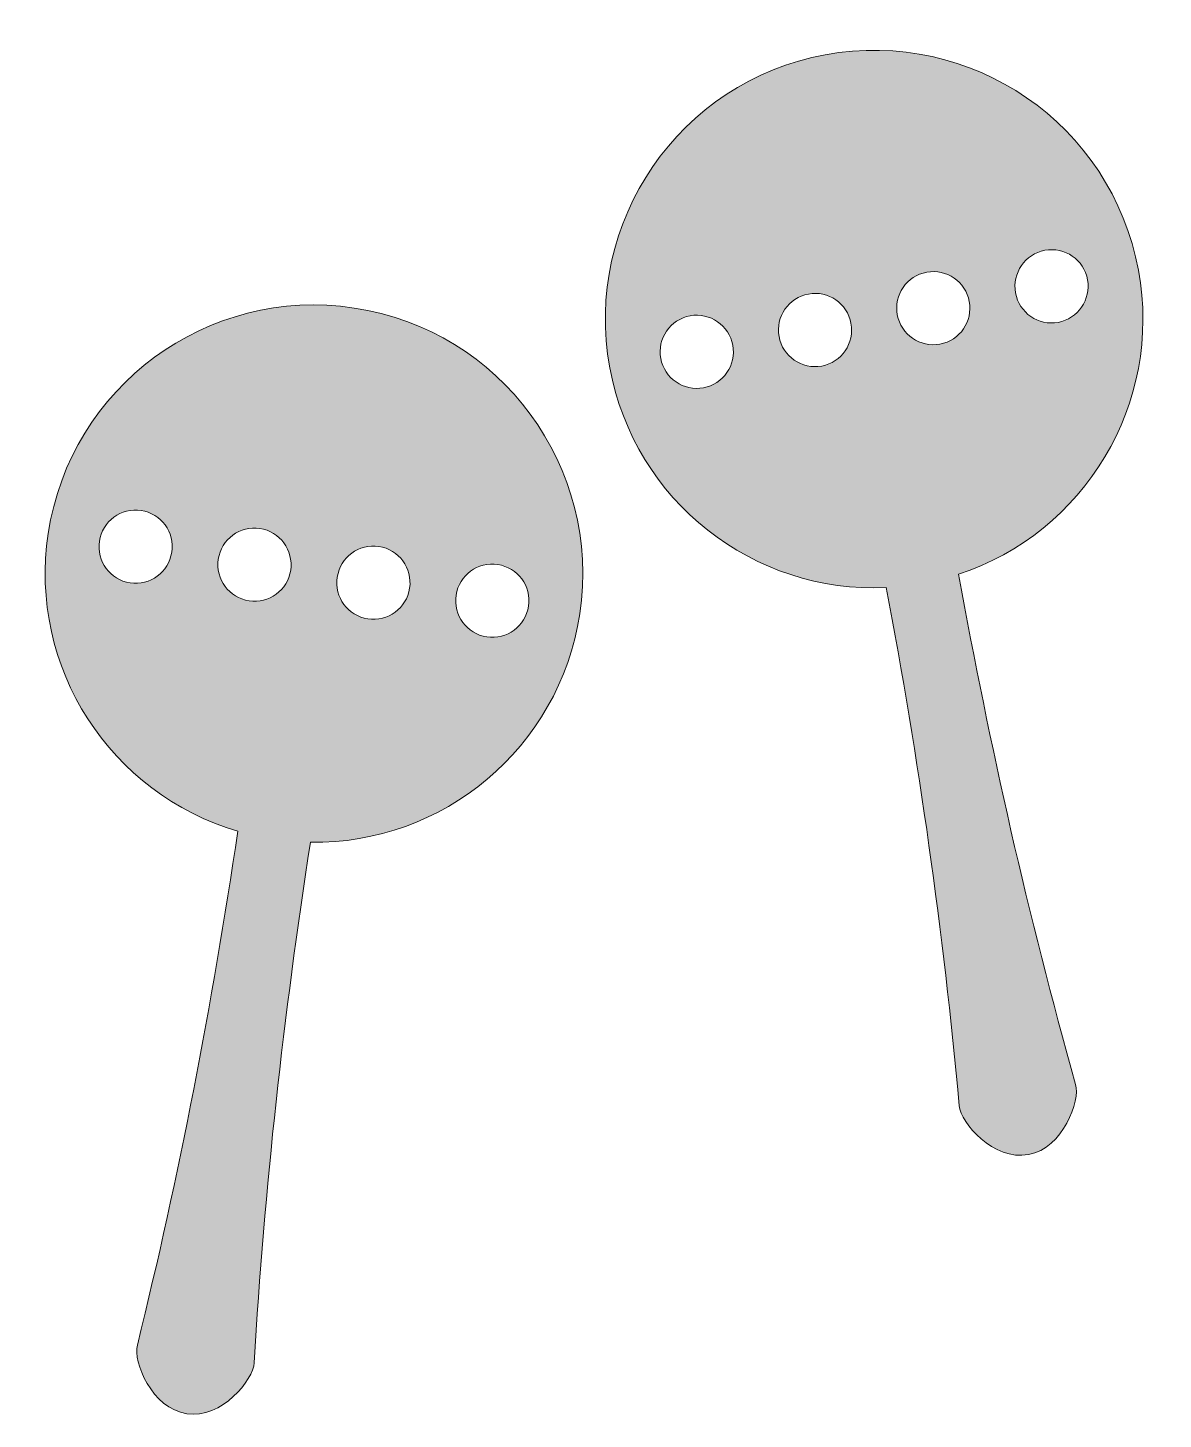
# Model space of a CAD drawing. Header units: inches. Extents: x -1 to 83, y 0 to 103.
import ezdxf

# ---------------------------------------------------------------- set-up
doc = ezdxf.new("R2010")
doc.units = ezdxf.units.IN
doc.header["$MEASUREMENT"] = 0
doc.layers.add('Layer 1', color=7, linetype='Continuous')

msp = doc.modelspace()

# ---------------------------------------------------------------- hatches: boundary and pattern name
at = {"layer": 'Layer 1', "true_color": 0xffffff}
h = msp.add_hatch(color=7, dxfattribs=at)
h.dxf.hatch_style = 2
edge = h.paths.add_edge_path()
edge.add_spline(control_points=[(68.04, 62.57), (77.4, 65.66), (83.27, 75.25), (81.43, 85.21), (79.43, 96.08), (68.99, 103.27), (58.11, 101.26), (47.24, 99.26), (40.05, 88.82), (42.06, 77.94), (43.9, 67.98), (52.81, 61.12), (62.65, 61.58), (65.06, 48.82), (66.91, 35.95), (68.09, 22.97), (68.18, 21.72), (70.65, 18.85), (73.24, 19.34), (75.83, 19.81), (77.11, 23.37), (76.75, 24.57), (73.22, 37.11), (70.35, 49.79), (68.04, 62.57)], knot_values=[0, 0, 0, 0, 1, 1, 1, 2, 2, 2, 3, 3, 3, 4, 4, 4, 5, 5, 5, 6, 6, 6, 7, 7, 7, 8, 8, 8, 8], degree=3, periodic=1)
edge = h.paths.add_edge_path()
edge.add_spline(control_points=[(49.03, 76.46), (47.55, 76.18), (46.13, 77.16), (45.85, 78.64), (45.58, 80.12), (46.56, 81.55), (48.04, 81.82), (49.52, 82.09), (50.94, 81.11), (51.22, 79.63), (51.49, 78.15), (50.51, 76.73), (49.03, 76.46)], knot_values=[0, 0, 0, 0, 1, 1, 1, 2, 2, 2, 3, 3, 3, 4, 4, 4, 4], degree=3, periodic=1)
edge = h.paths.add_edge_path()
edge.add_spline(control_points=[(57.84, 78.08), (56.36, 77.81), (54.94, 78.79), (54.66, 80.27), (54.39, 81.75), (55.37, 83.17), (56.85, 83.44), (58.33, 83.72), (59.75, 82.74), (60.02, 81.26), (60.3, 79.78), (59.32, 78.36), (57.84, 78.08)], knot_values=[0, 0, 0, 0, 1, 1, 1, 2, 2, 2, 3, 3, 3, 4, 4, 4, 4], degree=3, periodic=1)
edge = h.paths.add_edge_path()
edge.add_spline(control_points=[(74.46, 86.7), (75.95, 86.97), (77.37, 85.99), (77.64, 84.51), (77.91, 83.03), (76.93, 81.61), (75.45, 81.33), (73.97, 81.06), (72.55, 82.04), (72.28, 83.52), (72.01, 85), (72.98, 86.42), (74.46, 86.7)], knot_values=[0, 0, 0, 0, 1, 1, 1, 2, 2, 2, 3, 3, 3, 4, 4, 4, 4], degree=3, periodic=1)
edge = h.paths.add_edge_path()
edge.add_spline(control_points=[(63.47, 81.89), (63.2, 83.38), (64.18, 84.8), (65.66, 85.07), (67.14, 85.34), (68.56, 84.37), (68.83, 82.88), (69.11, 81.4), (68.13, 79.98), (66.65, 79.71), (65.17, 79.44), (63.74, 80.41), (63.47, 81.89)], knot_values=[0, 0, 0, 0, 1, 1, 1, 2, 2, 2, 3, 3, 3, 4, 4, 4, 4], degree=3, periodic=1)
h = msp.add_hatch(color=7, dxfattribs=at)
h.dxf.hatch_style = 2
edge = h.paths.add_edge_path()
edge.add_spline(control_points=[(23.02, 82.4), (12.09, 84.06), (1.88, 76.54), (0.23, 65.61), (-1.29, 55.6), (4.9, 46.2), (14.35, 43.42), (12.45, 30.57), (9.99, 17.8), (6.87, 5.15), (6.54, 3.94), (7.94, 0.42), (10.55, 0.04), (13.15, -0.37), (15.52, 2.58), (15.57, 3.83), (16.33, 16.84), (17.77, 29.76), (19.76, 42.6), (29.61, 42.45), (38.3, 49.6), (39.82, 59.61), (41.47, 70.54), (33.95, 80.75), (23.02, 82.4)], knot_values=[0, 0, 0, 0, 1, 1, 1, 2, 2, 2, 3, 3, 3, 4, 4, 4, 5, 5, 5, 6, 6, 6, 7, 7, 7, 8, 8, 8, 8], degree=3, periodic=1)
edge = h.paths.add_edge_path()
edge.add_spline(control_points=[(9.43, 64.21), (9.21, 62.73), (7.82, 61.7), (6.33, 61.93), (4.84, 62.15), (3.82, 63.54), (4.04, 65.03), (4.27, 66.52), (5.66, 67.54), (7.15, 67.32), (8.64, 67.09), (9.66, 65.7), (9.43, 64.21)], knot_values=[0, 0, 0, 0, 1, 1, 1, 2, 2, 2, 3, 3, 3, 4, 4, 4, 4], degree=3, periodic=1)
edge = h.paths.add_edge_path()
edge.add_spline(control_points=[(18.29, 62.87), (18.06, 61.38), (16.67, 60.36), (15.19, 60.59), (13.7, 60.81), (12.67, 62.2), (12.9, 63.69), (13.12, 65.18), (14.51, 66.2), (16, 65.98), (17.49, 65.75), (18.51, 64.36), (18.29, 62.87)], knot_values=[0, 0, 0, 0, 1, 1, 1, 2, 2, 2, 3, 3, 3, 4, 4, 4, 4], degree=3, periodic=1)
edge = h.paths.add_edge_path()
edge.add_spline(control_points=[(27.15, 61.53), (26.92, 60.04), (25.53, 59.02), (24.04, 59.24), (22.55, 59.47), (21.53, 60.86), (21.76, 62.35), (21.98, 63.84), (23.37, 64.86), (24.86, 64.64), (26.35, 64.41), (27.37, 63.02), (27.15, 61.53)], knot_values=[0, 0, 0, 0, 1, 1, 1, 2, 2, 2, 3, 3, 3, 4, 4, 4, 4], degree=3, periodic=1)
edge = h.paths.add_edge_path()
edge.add_spline(control_points=[(36, 60.19), (35.78, 58.7), (34.39, 57.68), (32.9, 57.9), (31.41, 58.13), (30.39, 59.52), (30.61, 61.01), (30.84, 62.5), (32.23, 63.52), (33.71, 63.29), (35.2, 63.07), (36.23, 61.68), (36, 60.19)], knot_values=[0, 0, 0, 0, 1, 1, 1, 2, 2, 2, 3, 3, 3, 4, 4, 4, 4], degree=3, periodic=1)

# ---------------------------------------------------------------- linework, layer by layer
at = {"layer": 'Layer 1', "lineweight": 0}
for points, knots in [([(68.04, 62.57), (77.4, 65.66), (83.27, 75.25), (81.43, 85.21), (79.43, 96.08), (68.99, 103.27), (58.11, 101.26), (47.24, 99.26), (40.05, 88.82), (42.06, 77.94), (43.9, 67.98), (52.81, 61.12), (62.65, 61.58), (65.06, 48.82), (66.91, 35.95), (68.09, 22.97), (68.18, 21.72), (70.65, 18.85), (73.24, 19.34), (75.83, 19.81), (77.11, 23.37), (76.75, 24.57), (73.22, 37.11), (70.35, 49.79), (68.04, 62.57)], [0, 0, 0, 0, 1, 1, 1, 2, 2, 2, 3, 3, 3, 4, 4, 4, 5, 5, 5, 6, 6, 6, 7, 7, 7, 8, 8, 8, 8]), ([(74.46, 86.7), (75.95, 86.97), (77.37, 85.99), (77.64, 84.51), (77.91, 83.03), (76.93, 81.61), (75.45, 81.33), (73.97, 81.06), (72.55, 82.04), (72.28, 83.52), (72.01, 85), (72.98, 86.42), (74.46, 86.7)], [0, 0, 0, 0, 1, 1, 1, 2, 2, 2, 3, 3, 3, 4, 4, 4, 4]), ([(63.47, 81.89), (63.2, 83.38), (64.18, 84.8), (65.66, 85.07), (67.14, 85.34), (68.56, 84.37), (68.83, 82.88), (69.11, 81.4), (68.13, 79.98), (66.65, 79.71), (65.17, 79.44), (63.74, 80.41), (63.47, 81.89)], [0, 0, 0, 0, 1, 1, 1, 2, 2, 2, 3, 3, 3, 4, 4, 4, 4]), ([(23.02, 82.4), (12.09, 84.06), (1.88, 76.54), (0.23, 65.61), (-1.29, 55.6), (4.9, 46.2), (14.35, 43.42), (12.45, 30.57), (9.99, 17.8), (6.87, 5.15), (6.54, 3.94), (7.94, 0.42), (10.55, 0.04), (13.15, -0.37), (15.52, 2.58), (15.57, 3.83), (16.33, 16.84), (17.77, 29.76), (19.76, 42.6), (29.61, 42.45), (38.3, 49.6), (39.82, 59.61), (41.47, 70.54), (33.95, 80.75), (23.02, 82.4)], [0, 0, 0, 0, 1, 1, 1, 2, 2, 2, 3, 3, 3, 4, 4, 4, 5, 5, 5, 6, 6, 6, 7, 7, 7, 8, 8, 8, 8]), ([(57.84, 78.08), (56.36, 77.81), (54.94, 78.79), (54.66, 80.27), (54.39, 81.75), (55.37, 83.17), (56.85, 83.44), (58.33, 83.72), (59.75, 82.74), (60.02, 81.26), (60.3, 79.78), (59.32, 78.36), (57.84, 78.08)], [0, 0, 0, 0, 1, 1, 1, 2, 2, 2, 3, 3, 3, 4, 4, 4, 4]), ([(49.03, 76.46), (47.55, 76.18), (46.13, 77.16), (45.85, 78.64), (45.58, 80.12), (46.56, 81.55), (48.04, 81.82), (49.52, 82.09), (50.94, 81.11), (51.22, 79.63), (51.49, 78.15), (50.51, 76.73), (49.03, 76.46)], [0, 0, 0, 0, 1, 1, 1, 2, 2, 2, 3, 3, 3, 4, 4, 4, 4]), ([(9.43, 64.21), (9.21, 62.73), (7.82, 61.7), (6.33, 61.93), (4.84, 62.15), (3.82, 63.54), (4.04, 65.03), (4.27, 66.52), (5.66, 67.54), (7.15, 67.32), (8.64, 67.09), (9.66, 65.7), (9.43, 64.21)], [0, 0, 0, 0, 1, 1, 1, 2, 2, 2, 3, 3, 3, 4, 4, 4, 4]), ([(18.29, 62.87), (18.06, 61.38), (16.67, 60.36), (15.19, 60.59), (13.7, 60.81), (12.67, 62.2), (12.9, 63.69), (13.12, 65.18), (14.51, 66.2), (16, 65.98), (17.49, 65.75), (18.51, 64.36), (18.29, 62.87)], [0, 0, 0, 0, 1, 1, 1, 2, 2, 2, 3, 3, 3, 4, 4, 4, 4]), ([(27.15, 61.53), (26.92, 60.04), (25.53, 59.02), (24.04, 59.24), (22.55, 59.47), (21.53, 60.86), (21.76, 62.35), (21.98, 63.84), (23.37, 64.86), (24.86, 64.64), (26.35, 64.41), (27.37, 63.02), (27.15, 61.53)], [0, 0, 0, 0, 1, 1, 1, 2, 2, 2, 3, 3, 3, 4, 4, 4, 4]), ([(36, 60.19), (35.78, 58.7), (34.39, 57.68), (32.9, 57.9), (31.41, 58.13), (30.39, 59.52), (30.61, 61.01), (30.84, 62.5), (32.23, 63.52), (33.71, 63.29), (35.2, 63.07), (36.23, 61.68), (36, 60.19)], [0, 0, 0, 0, 1, 1, 1, 2, 2, 2, 3, 3, 3, 4, 4, 4, 4])]:
    msp.add_open_spline(points, degree=3, knots=knots, dxfattribs=at)

doc.saveas('drawing.dxf')
